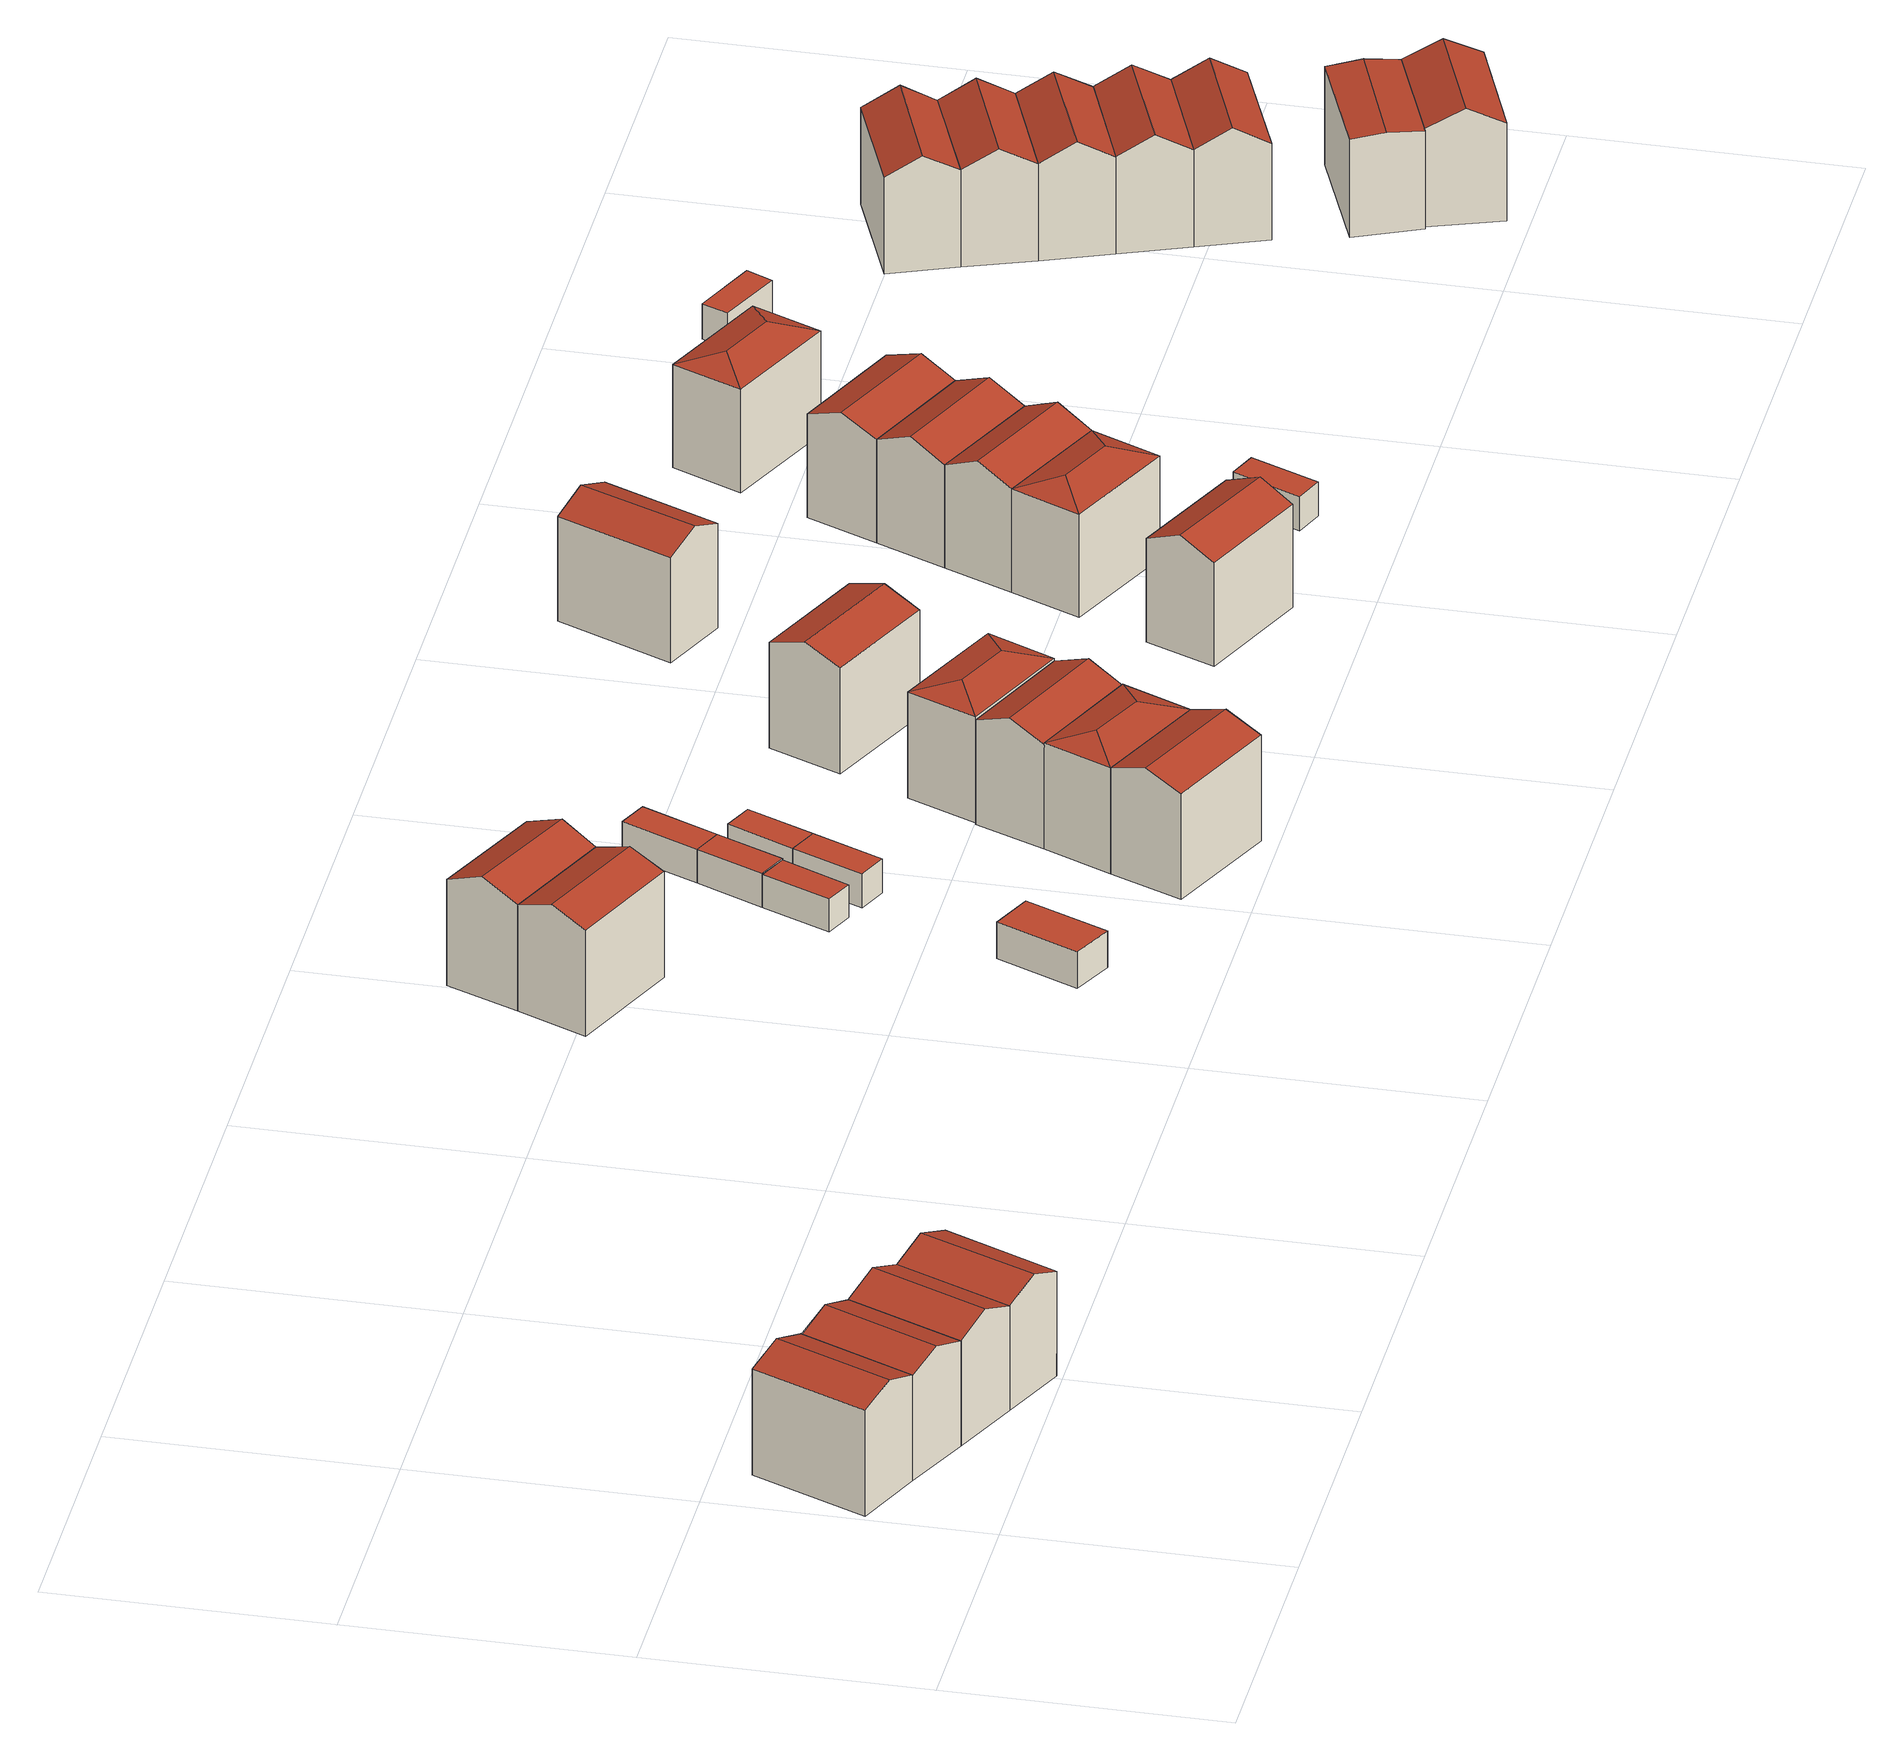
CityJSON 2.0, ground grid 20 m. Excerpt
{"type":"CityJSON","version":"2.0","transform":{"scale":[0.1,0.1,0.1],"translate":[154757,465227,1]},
"CityObjects":{
"building1":{"type":"Building","attributes":{"b3_bag_bag_overlap":0,"b3_bouwlagen":3,"b3_dak_type":"slanted","b3_extrusie":"standard","b3_h_dak_50p":9.63,"b3_h_dak_70p":9.81,"b3_h_dak_max":10.65,"b3_h_dak_min":7.41,"b3_h_maaiveld":1.75,"b3_h_nok":10.71,"b3_is_glas_dak":false,"b3_kas_warenhuis":false,"b3_kwaliteitsindicator":true,"b3_mutatie_ahn3_ahn4":false,"b3_mutatie_ahn4_ahn5":false,"b3_n_nok":3,"b3_n_vlakken":5,"b3_opp_buitenmuur":78.9,"b3_opp_dak_plat":14.73,"b3_opp_dak_schuin":60.17,"b3_opp_grond":48.89,"b3_opp_scheidingsmuur":131.55,"b3_rmse_lod12":1.08,"b3_rmse_lod13":1.08,"b3_rmse_lod22":0.0877,"b3_t_run":29,"b3_val3dity_lod12":"[]","b3_val3dity_lod13":"[]","b3_val3dity_lod22":"[]","b3_volume_lod12":392.21,"b3_volume_lod13":392.21,"b3_volume_lod22":368.41,"geconstateerd":false,"oorspronkelijkbouwjaar":1986,"status":"Pand in gebruik"},"children":["building1-1"]},
"building1-1":{"type":"BuildingPart","parents":["building1"],"geometry":[{"type":"Solid","lod":"2.2","boundaries":[[[[0,1,2,3]],[[4,5,6,1,0]],[[7,6,5,8]],[[6,7,2,1]],[[7,8,9,3,2]],[[4,9,8,5]],[[9,4,0,3]]]],"semantics":{"surfaces":[{"type":"GroundSurface"},{"type":"WallSurface"},{"type":"RoofSurface"}],"values":[[0,1,2,1,1,2,1]]}}]},
"building2":{"type":"Building","attributes":{"b3_bag_bag_overlap":0,"b3_bouwlagen":3,"b3_dak_type":"slanted","b3_extrusie":"standard","b3_h_dak_50p":8.98,"b3_h_dak_70p":9.74,"b3_h_dak_max":10.62,"b3_h_dak_min":7.41,"b3_h_maaiveld":1.74,"b3_h_nok":10.68,"b3_is_glas_dak":false,"b3_kas_warenhuis":false,"b3_kwaliteitsindicator":true,"b3_mutatie_ahn3_ahn4":false,"b3_mutatie_ahn4_ahn5":false,"b3_n_nok":1,"b3_n_vlakken":2,"b3_opp_buitenmuur":61.7,"b3_opp_dak_plat":0,"b3_opp_dak_schuin":60.48,"b3_opp_grond":48.89,"b3_opp_scheidingsmuur":131.41,"b3_rmse_lod12":1.2,"b3_rmse_lod13":1.2,"b3_rmse_lod22":0.0438,"b3_t_run":21,"b3_val3dity_lod12":"[]","b3_val3dity_lod13":"[]","b3_val3dity_lod22":"[]","b3_volume_lod12":389.67,"b3_volume_lod13":389.67,"b3_volume_lod22":357.05,"geconstateerd":false,"oorspronkelijkbouwjaar":1986,"status":"Pand in gebruik"},"children":["building2-1"]},
"building2-1":{"type":"BuildingPart","parents":["building2"],"geometry":[{"type":"Solid","lod":"2.2","boundaries":[[[[3,10,11,0]],[[12,13,14,10,3]],[[15,14,13,16]],[[14,15,11,10]],[[15,16,17,0,11]],[[12,17,16,13]],[[17,12,3,0]]]],"semantics":{"surfaces":[{"type":"GroundSurface"},{"type":"WallSurface"},{"type":"RoofSurface"}],"values":[[0,1,2,1,1,2,1]]}}]},
"building3":{"type":"Building","attributes":{"b3_bag_bag_overlap":0,"b3_bouwlagen":3,"b3_dak_type":"slanted","b3_extrusie":"standard","b3_h_dak_50p":9.52,"b3_h_dak_70p":9.73,"b3_h_dak_max":10.65,"b3_h_dak_min":7.39,"b3_h_maaiveld":1.72,"b3_h_nok":10.67,"b3_is_glas_dak":false,"b3_kas_warenhuis":false,"b3_kwaliteitsindicator":true,"b3_mutatie_ahn3_ahn4":false,"b3_mutatie_ahn4_ahn5":false,"b3_n_nok":4,"b3_n_vlakken":6,"b3_opp_buitenmuur":74.19,"b3_opp_dak_plat":0,"b3_opp_dak_schuin":63.04,"b3_opp_grond":48.9,"b3_opp_scheidingsmuur":131.63,"b3_rmse_lod12":1.06,"b3_rmse_lod13":1.06,"b3_rmse_lod22":0.247,"b3_t_run":37,"b3_val3dity_lod12":"[]","b3_val3dity_lod13":"[]","b3_val3dity_lod22":"[]","b3_volume_lod12":391.6,"b3_volume_lod13":391.6,"b3_volume_lod22":365.69,"geconstateerd":false,"oorspronkelijkbouwjaar":1986,"status":"Pand in gebruik"},"children":["building3-1"]},
"building3-1":{"type":"BuildingPart","parents":["building3"],"geometry":[{"type":"Solid","lod":"2.2","boundaries":[[[[18,19,11,10]],[[20,21,22,23]],[[21,20,19,18]],[[20,23,15,11,19]],[[14,15,23,22]],[[15,14,10,11]],[[14,22,21,18,10]]]],"semantics":{"surfaces":[{"type":"GroundSurface"},{"type":"RoofSurface"},{"type":"WallSurface"}],"values":[[0,1,2,2,1,2,2]]}}]},
"building4":{"type":"Building","attributes":{"b3_bag_bag_overlap":0,"b3_bouwlagen":3,"b3_dak_type":"slanted","b3_extrusie":"standard","b3_h_dak_50p":9.56,"b3_h_dak_70p":9.77,"b3_h_dak_max":10.64,"b3_h_dak_min":7.4,"b3_h_maaiveld":1.74,"b3_h_nok":10.68,"b3_is_glas_dak":false,"b3_kas_warenhuis":false,"b3_kwaliteitsindicator":true,"b3_mutatie_ahn3_ahn4":false,"b3_mutatie_ahn4_ahn5":false,"b3_n_nok":5,"b3_n_vlakken":6,"b3_opp_buitenmuur":69.45,"b3_opp_dak_plat":0,"b3_opp_dak_schuin":66.97,"b3_opp_grond":48.9,"b3_opp_scheidingsmuur":132.93,"b3_rmse_lod12":1.03,"b3_rmse_lod13":1.03,"b3_rmse_lod22":0.253,"b3_t_run":26,"b3_val3dity_lod12":"[]","b3_val3dity_lod13":"[]","b3_val3dity_lod22":"[]","b3_volume_lod12":391.27,"b3_volume_lod13":391.27,"b3_volume_lod22":363.14,"geconstateerd":false,"oorspronkelijkbouwjaar":1986,"status":"Pand in gebruik"},"children":["building4-1"]},
"building4-1":{"type":"BuildingPart","parents":["building4"],"geometry":[{"type":"Solid","lod":"2.2","boundaries":[[[[19,18,24,25]],[[21,20,26,27]],[[20,21,18,19]],[[21,27,28,24,18]],[[29,28,27,26]],[[28,29,25,24]],[[29,26,20,19,25]]]],"semantics":{"surfaces":[{"type":"GroundSurface"},{"type":"RoofSurface"},{"type":"WallSurface"}],"values":[[0,1,2,2,1,2,2]]}}]},
"building5":{"type":"Building","attributes":{"b3_bag_bag_overlap":0,"b3_bouwlagen":3,"b3_dak_type":"slanted","b3_extrusie":"standard","b3_h_dak_50p":8.97,"b3_h_dak_70p":9.65,"b3_h_dak_max":10.59,"b3_h_dak_min":7.41,"b3_h_maaiveld":1.5,"b3_h_nok":10.63,"b3_is_glas_dak":false,"b3_kas_warenhuis":false,"b3_kwaliteitsindicator":true,"b3_mutatie_ahn3_ahn4":false,"b3_mutatie_ahn4_ahn5":false,"b3_n_nok":1,"b3_n_vlakken":2,"b3_opp_buitenmuur":65.16,"b3_opp_dak_plat":0,"b3_opp_dak_schuin":60.71,"b3_opp_grond":49.27,"b3_opp_scheidingsmuur":134.73,"b3_rmse_lod12":1.15,"b3_rmse_lod13":1.15,"b3_rmse_lod22":0.0998,"b3_t_run":36,"b3_val3dity_lod12":"[]","b3_val3dity_lod13":"[]","b3_val3dity_lod22":"[]","b3_volume_lod12":400.1,"b3_volume_lod13":400.1,"b3_volume_lod22":370.26,"geconstateerd":false,"oorspronkelijkbouwjaar":1986,"status":"Pand in gebruik"},"children":["building5-1"]},
"building5-1":{"type":"BuildingPart","parents":["building5"],"geometry":[{"type":"Solid","lod":"2.2","boundaries":[[[[30,31,32,33]],[[34,35,36,37]],[[35,34,31,30]],[[34,37,38,32,31]],[[39,38,37,36]],[[38,39,33,32]],[[39,36,35,30,33]]]],"semantics":{"surfaces":[{"type":"GroundSurface"},{"type":"RoofSurface"},{"type":"WallSurface"}],"values":[[0,1,2,2,1,2,2]]}}]},
"building6":{"type":"Building","attributes":{"b3_bag_bag_overlap":0,"b3_dak_type":"horizontal","b3_extrusie":"standard","b3_h_dak_50p":4.19,"b3_h_dak_70p":4.28,"b3_h_dak_max":4.42,"b3_h_dak_min":4.12,"b3_h_maaiveld":1.53,"b3_is_glas_dak":false,"b3_kas_warenhuis":false,"b3_kwaliteitsindicator":true,"b3_mutatie_ahn3_ahn4":false,"b3_mutatie_ahn4_ahn5":false,"b3_n_nok":0,"b3_n_vlakken":1,"b3_opp_buitenmuur":46.85,"b3_opp_dak_plat":21.34,"b3_opp_dak_schuin":0,"b3_opp_grond":21.34,"b3_opp_scheidingsmuur":5.86,"b3_rmse_lod12":0.101,"b3_rmse_lod13":0.101,"b3_rmse_lod22":0.0857,"b3_t_run":16,"b3_val3dity_lod12":"[]","b3_val3dity_lod13":"[]","b3_val3dity_lod22":"[]","b3_volume_lod12":58.63,"b3_volume_lod13":58.63,"b3_volume_lod22":57.54,"geconstateerd":false,"oorspronkelijkbouwjaar":1987,"status":"Pand in gebruik"},"children":["building6-1"]},
"building6-1":{"type":"BuildingPart","parents":["building6"],"geometry":[{"type":"Solid","lod":"2.2","boundaries":[[[[40,41,42,43]],[[44,45,46,47]],[[47,46,41,40]],[[46,45,42,41]],[[45,44,43,42]],[[44,47,40,43]]]],"semantics":{"surfaces":[{"type":"GroundSurface"},{"type":"RoofSurface"},{"type":"WallSurface"}],"values":[[0,1,2,2,2,2]]}}]},
"building7":{"type":"Building","attributes":{"b3_bag_bag_overlap":0,"b3_bouwlagen":3,"b3_dak_type":"slanted","b3_extrusie":"standard","b3_h_dak_50p":8.97,"b3_h_dak_70p":9.64,"b3_h_dak_max":10.57,"b3_h_dak_min":7.39,"b3_h_maaiveld":1.51,"b3_h_nok":10.61,"b3_is_glas_dak":false,"b3_kas_warenhuis":false,"b3_kwaliteitsindicator":true,"b3_mutatie_ahn3_ahn4":false,"b3_mutatie_ahn4_ahn5":false,"b3_n_nok":1,"b3_n_vlakken":2,"b3_opp_buitenmuur":132.29,"b3_opp_dak_plat":0,"b3_opp_dak_schuin":62.34,"b3_opp_grond":50.4,"b3_opp_scheidingsmuur":67.22,"b3_rmse_lod12":1.16,"b3_rmse_lod13":1.16,"b3_rmse_lod22":0.0326,"b3_t_run":36,"b3_val3dity_lod12":"[]","b3_val3dity_lod13":"[]","b3_val3dity_lod22":"[]","b3_volume_lod12":408.98,"b3_volume_lod13":408.98,"b3_volume_lod22":375.98,"geconstateerd":false,"oorspronkelijkbouwjaar":1986,"status":"Pand in gebruik"},"children":["building7-1"]},
"building7-1":{"type":"BuildingPart","parents":["building7"],"geometry":[{"type":"Solid","lod":"2.2","boundaries":[[[[33,32,48,49]],[[38,39,50,51]],[[39,38,32,33]],[[38,51,52,48,32]],[[53,52,51,50]],[[52,53,49,48]],[[53,50,39,33,49]]]],"semantics":{"surfaces":[{"type":"GroundSurface"},{"type":"RoofSurface"},{"type":"WallSurface"}],"values":[[0,1,2,2,1,2,2]]}}]},
"building8":{"type":"Building","attributes":{"b3_bag_bag_overlap":0,"b3_dak_type":"horizontal","b3_extrusie":"standard","b3_h_dak_50p":4.14,"b3_h_dak_70p":4.15,"b3_h_dak_max":4.2,"b3_h_dak_min":4.08,"b3_h_maaiveld":1.56,"b3_is_glas_dak":false,"b3_kas_warenhuis":false,"b3_kwaliteitsindicator":true,"b3_mutatie_ahn3_ahn4":false,"b3_mutatie_ahn4_ahn5":false,"b3_n_nok":0,"b3_n_vlakken":1,"b3_opp_buitenmuur":33.74,"b3_opp_dak_plat":12.29,"b3_opp_dak_schuin":0,"b3_opp_grond":12.29,"b3_opp_scheidingsmuur":5.91,"b3_rmse_lod12":0.0272,"b3_rmse_lod13":0.0272,"b3_rmse_lod22":0.0265,"b3_t_run":8,"b3_val3dity_lod12":"[]","b3_val3dity_lod13":"[]","b3_val3dity_lod22":"[]","b3_volume_lod12":31.79,"b3_volume_lod13":31.79,"b3_volume_lod22":31.73,"geconstateerd":false,"oorspronkelijkbouwjaar":1986,"status":"Pand in gebruik"},"children":["building8-1"]},
"building8-1":{"type":"BuildingPart","parents":["building8"],"geometry":[{"type":"Solid","lod":"2.2","boundaries":[[[[54,55,56,57]],[[58,59,60,61]],[[61,60,55,54]],[[60,59,56,55]],[[59,58,57,56]],[[58,61,54,57]]]],"semantics":{"surfaces":[{"type":"GroundSurface"},{"type":"RoofSurface"},{"type":"WallSurface"}],"values":[[0,1,2,2,2,2]]}}]},
"building9":{"type":"Building","attributes":{"b3_bag_bag_overlap":0,"b3_dak_type":"horizontal","b3_extrusie":"standard","b3_h_dak_50p":4.14,"b3_h_dak_70p":4.15,"b3_h_dak_max":4.17,"b3_h_dak_min":4.1,"b3_h_maaiveld":1.56,"b3_is_glas_dak":false,"b3_kas_warenhuis":false,"b3_kwaliteitsindicator":true,"b3_mutatie_ahn3_ahn4":false,"b3_mutatie_ahn4_ahn5":false,"b3_n_nok":0,"b3_n_vlakken":1,"b3_opp_buitenmuur":28.81,"b3_opp_dak_plat":12.86,"b3_opp_dak_schuin":0,"b3_opp_grond":12.86,"b3_opp_scheidingsmuur":11.83,"b3_rmse_lod12":0.0182,"b3_rmse_lod13":0.0182,"b3_rmse_lod22":0.017,"b3_t_run":15,"b3_val3dity_lod12":"[]","b3_val3dity_lod13":"[]","b3_val3dity_lod22":"[]","b3_volume_lod12":33.33,"b3_volume_lod13":33.33,"b3_volume_lod22":33.25,"geconstateerd":false,"oorspronkelijkbouwjaar":1987,"status":"Pand in gebruik"},"children":["building9-1"]},
"building9-1":{"type":"BuildingPart","parents":["building9"],"geometry":[{"type":"Solid","lod":"2.2","boundaries":[[[[62,63,64,65]],[[66,67,68,69]],[[69,68,63,62]],[[68,67,64,63]],[[67,66,65,64]],[[66,69,62,65]]]],"semantics":{"surfaces":[{"type":"GroundSurface"},{"type":"RoofSurface"},{"type":"WallSurface"}],"values":[[0,1,2,2,2,2]]}}]},
"building10":{"type":"Building","attributes":{"b3_bag_bag_overlap":0,"b3_dak_type":"horizontal","b3_extrusie":"standard","b3_h_dak_50p":4.16,"b3_h_dak_70p":4.17,"b3_h_dak_max":4.19,"b3_h_dak_min":4.09,"b3_h_maaiveld":1.56,"b3_is_glas_dak":false,"b3_kas_warenhuis":false,"b3_kwaliteitsindicator":true,"b3_mutatie_ahn3_ahn4":false,"b3_mutatie_ahn4_ahn5":false,"b3_n_nok":0,"b3_n_vlakken":1,"b3_opp_buitenmuur":27.23,"b3_opp_dak_plat":12.07,"b3_opp_dak_schuin":0,"b3_opp_grond":12.07,"b3_opp_scheidingsmuur":11.87,"b3_rmse_lod12":0.0247,"b3_rmse_lod13":0.0247,"b3_rmse_lod22":0.0222,"b3_t_run":9,"b3_val3dity_lod12":"[]","b3_val3dity_lod13":"[]","b3_val3dity_lod22":"[]","b3_volume_lod12":31.39,"b3_volume_lod13":31.39,"b3_volume_lod22":31.28,"geconstateerd":false,"oorspronkelijkbouwjaar":1986,"status":"Pand in gebruik"},"children":["building10-1"]},
"building10-1":{"type":"BuildingPart","parents":["building10"],"geometry":[{"type":"Solid","lod":"2.2","boundaries":[[[[70,71,54,57]],[[72,73,74,75]],[[75,74,71,70]],[[74,73,54,71]],[[73,72,57,54]],[[72,75,70,57]]]],"semantics":{"surfaces":[{"type":"GroundSurface"},{"type":"RoofSurface"},{"type":"WallSurface"}],"values":[[0,1,2,2,2,2]]}}]},
"building11":{"type":"Building","attributes":{"b3_bag_bag_overlap":0,"b3_bouwlagen":3,"b3_dak_type":"slanted","b3_extrusie":"standard","b3_h_dak_50p":9.36,"b3_h_dak_70p":9.69,"b3_h_dak_max":10.53,"b3_h_dak_min":7.36,"b3_h_maaiveld":1.57,"b3_h_nok":10.34,"b3_is_glas_dak":false,"b3_kas_warenhuis":false,"b3_kwaliteitsindicator":true,"b3_mutatie_ahn3_ahn4":false,"b3_mutatie_ahn4_ahn5":false,"b3_n_nok":2,"b3_n_vlakken":3,"b3_opp_buitenmuur":140.02,"b3_opp_dak_plat":0,"b3_opp_dak_schuin":60.21,"b3_opp_grond":50.94,"b3_opp_scheidingsmuur":66.09,"b3_rmse_lod12":1.11,"b3_rmse_lod13":1.11,"b3_rmse_lod22":0.131,"b3_t_run":37,"b3_val3dity_lod12":"[]","b3_val3dity_lod13":"[]","b3_val3dity_lod22":"[]","b3_volume_lod12":412.94,"b3_volume_lod13":412.94,"b3_volume_lod22":382.94,"geconstateerd":false,"oorspronkelijkbouwjaar":1987,"status":"Pand in gebruik"},"children":["building11-1"]},
"building11-1":{"type":"BuildingPart","parents":["building11"],"geometry":[{"type":"Solid","lod":"2.2","boundaries":[[[[76,77,78,79]],[[80,81,82,83]],[[81,80,77,76]],[[80,83,84,78,77]],[[85,84,83,82]],[[84,85,79,78]],[[85,82,81,76,79]]]],"semantics":{"surfaces":[{"type":"GroundSurface"},{"type":"RoofSurface"},{"type":"WallSurface"}],"values":[[0,1,2,2,1,2,2]]}}]},
"building12":{"type":"Building","attributes":{"b3_bag_bag_overlap":0,"b3_dak_type":"horizontal","b3_extrusie":"standard","b3_h_dak_50p":4.15,"b3_h_dak_70p":4.16,"b3_h_dak_max":4.19,"b3_h_dak_min":4.09,"b3_h_maaiveld":1.57,"b3_is_glas_dak":false,"b3_kas_warenhuis":false,"b3_kwaliteitsindicator":true,"b3_mutatie_ahn3_ahn4":false,"b3_mutatie_ahn4_ahn5":false,"b3_n_nok":0,"b3_n_vlakken":1,"b3_opp_buitenmuur":27.35,"b3_opp_dak_plat":12.08,"b3_opp_dak_schuin":0,"b3_opp_grond":12.08,"b3_opp_scheidingsmuur":11.75,"b3_rmse_lod12":0.025,"b3_rmse_lod13":0.025,"b3_rmse_lod22":0.0237,"b3_t_run":9,"b3_val3dity_lod12":"[]","b3_val3dity_lod13":"[]","b3_val3dity_lod22":"[]","b3_volume_lod12":31.27,"b3_volume_lod13":31.27,"b3_volume_lod22":31.21,"geconstateerd":false,"oorspronkelijkbouwjaar":1987,"status":"Pand in gebruik"},"children":["building12-1"]},
"building12-1":{"type":"BuildingPart","parents":["building12"],"geometry":[{"type":"Solid","lod":"2.2","boundaries":[[[[86,87,65,64]],[[67,66,88,89]],[[89,88,87,86]],[[88,66,65,87]],[[66,67,64,65]],[[67,89,86,64]]]],"semantics":{"surfaces":[{"type":"GroundSurface"},{"type":"RoofSurface"},{"type":"WallSurface"}],"values":[[0,1,2,2,2,2]]}}]},
"building13":{"type":"Building","attributes":{"b3_bag_bag_overlap":0,"b3_dak_type":"horizontal","b3_extrusie":"standard","b3_h_dak_50p":4.16,"b3_h_dak_70p":4.17,"b3_h_dak_max":4.19,"b3_h_dak_min":4.09,"b3_h_maaiveld":1.57,"b3_is_glas_dak":false,"b3_kas_warenhuis":false,"b3_kwaliteitsindicator":true,"b3_mutatie_ahn3_ahn4":false,"b3_mutatie_ahn4_ahn5":false,"b3_n_nok":0,"b3_n_vlakken":1,"b3_opp_buitenmuur":36.71,"b3_opp_dak_plat":13.73,"b3_opp_dak_schuin":0,"b3_opp_grond":13.73,"b3_opp_scheidingsmuur":5.96,"b3_rmse_lod12":0.0299,"b3_rmse_lod13":0.0299,"b3_rmse_lod22":0.0255,"b3_t_run":11,"b3_val3dity_lod12":"[]","b3_val3dity_lod13":"[]","b3_val3dity_lod22":"[]","b3_volume_lod12":35.67,"b3_volume_lod13":35.67,"b3_volume_lod22":35.49,"geconstateerd":false,"oorspronkelijkbouwjaar":1986,"status":"Pand in gebruik"},"children":["building13-1"]},
"building13-1":{"type":"BuildingPart","parents":["building13"],"geometry":[{"type":"Solid","lod":"2.2","boundaries":[[[[71,70,90,91]],[[92,93,75,74]],[[74,75,70,71]],[[75,93,90,70]],[[93,92,91,90]],[[92,74,71,91]]]],"semantics":{"surfaces":[{"type":"GroundSurface"},{"type":"RoofSurface"},{"type":"WallSurface"}],"values":[[0,1,2,2,2,2]]}}]},
"building14":{"type":"Building","attributes":{"b3_bag_bag_overlap":0,"b3_bouwlagen":3,"b3_dak_type":"slanted","b3_extrusie":"standard","b3_h_dak_50p":9.57,"b3_h_dak_70p":9.69,"b3_h_dak_max":10.56,"b3_h_dak_min":7.36,"b3_h_maaiveld":1.62,"b3_h_nok":10.61,"b3_is_glas_dak":false,"b3_kas_warenhuis":false,"b3_kwaliteitsindicator":true,"b3_mutatie_ahn3_ahn4":false,"b3_mutatie_ahn4_ahn5":false,"b3_n_nok":3,"b3_n_vlakken":4,"b3_opp_buitenmuur":71.32,"b3_opp_dak_plat":0,"b3_opp_dak_schuin":59.47,"b3_opp_grond":48.89,"b3_opp_scheidingsmuur":132.43,"b3_rmse_lod12":1.13,"b3_rmse_lod13":1.13,"b3_rmse_lod22":0.0785,"b3_t_run":33,"b3_val3dity_lod12":"[]","b3_val3dity_lod13":"[]","b3_val3dity_lod22":"[]","b3_volume_lod12":393.8,"b3_volume_lod13":393.8,"b3_volume_lod22":366.84,"geconstateerd":false,"oorspronkelijkbouwjaar":1987,"status":"Pand in gebruik"},"children":["building14-1"]},
"building14-1":{"type":"BuildingPart","parents":["building14"],"geometry":[{"type":"Solid","lod":"2.2","boundaries":[[[[77,76,94,95]],[[81,80,96,97]],[[80,81,76,77]],[[98,81,97]],[[81,98,94,76]],[[99,98,97,96]],[[98,99,95,94]],[[80,99,96]],[[99,80,77,95]]]],"semantics":{"surfaces":[{"type":"GroundSurface"},{"type":"RoofSurface"},{"type":"WallSurface"}],"values":[[0,1,2,1,2,1,2,1,2]]}}]},
"building15":{"type":"Building","attributes":{"b3_bag_bag_overlap":0,"b3_bouwlagen":3,"b3_dak_type":"slanted","b3_extrusie":"standard","b3_h_dak_50p":9.03,"b3_h_dak_70p":9.66,"b3_h_dak_max":10.56,"b3_h_dak_min":7.41,"b3_h_maaiveld":1.64,"b3_h_nok":10.65,"b3_is_glas_dak":false,"b3_kas_warenhuis":false,"b3_kwaliteitsindicator":true,"b3_mutatie_ahn3_ahn4":false,"b3_mutatie_ahn4_ahn5":false,"b3_n_nok":1,"b3_n_vlakken":3,"b3_opp_buitenmuur":62.45,"b3_opp_dak_plat":0,"b3_opp_dak_schuin":60.47,"b3_opp_grond":48.96,"b3_opp_scheidingsmuur":132.32,"b3_rmse_lod12":1.14,"b3_rmse_lod13":1.14,"b3_rmse_lod22":0.074,"b3_t_run":31,"b3_val3dity_lod12":"[]","b3_val3dity_lod13":"[]","b3_val3dity_lod22":"[]","b3_volume_lod12":391.86,"b3_volume_lod13":391.86,"b3_volume_lod22":360.03,"geconstateerd":false,"oorspronkelijkbouwjaar":1987,"status":"Pand in gebruik"},"children":["building15-1"]},
"building15-1":{"type":"BuildingPart","parents":["building15"],"geometry":[{"type":"Solid","lod":"2.2","boundaries":[[[[95,94,100,101]],[[102,103,104,105]],[[103,102,94,95]],[[102,105,106,100,94]],[[107,106,105,104]],[[106,107,101,100]],[[107,104,103,95,101]]]],"semantics":{"surfaces":[{"type":"GroundSurface"},{"type":"RoofSurface"},{"type":"WallSurface"}],"values":[[0,1,2,2,1,2,2]]}}]},
"building16":{"type":"Building","attributes":{"b3_bag_bag_overlap":0,"b3_bouwlagen":3,"b3_dak_type":"slanted","b3_extrusie":"standard","b3_h_dak_50p":9.61,"b3_h_dak_70p":9.78,"b3_h_dak_max":10.58,"b3_h_dak_min":7.36,"b3_h_maaiveld":1.65,"b3_h_nok":10.59,"b3_is_glas_dak":false,"b3_kas_warenhuis":false,"b3_kwaliteitsindicator":true,"b3_mutatie_ahn3_ahn4":false,"b3_mutatie_ahn4_ahn5":false,"b3_n_nok":1,"b3_n_vlakken":4,"b3_opp_buitenmuur":74.19,"b3_opp_dak_plat":0,"b3_opp_dak_schuin":64.05,"b3_opp_grond":48.71,"b3_opp_scheidingsmuur":131.78,"b3_rmse_lod12":1.16,"b3_rmse_lod13":1.16,"b3_rmse_lod22":0.102,"b3_t_run":43,"b3_val3dity_lod12":"[]","b3_val3dity_lod13":"[]","b3_val3dity_lod22":"[]","b3_volume_lod12":395.67,"b3_volume_lod13":395.67,"b3_volume_lod22":367.22,"geconstateerd":false,"oorspronkelijkbouwjaar":1987,"status":"Pand in gebruik"},"children":["building16-1"]},
"building16-1":{"type":"BuildingPart","parents":["building16"],"geometry":[{"type":"Solid","lod":"2.2","boundaries":[[[[108,109,110,111]],[[112,113,114]],[[113,112,109,108]],[[115,112,114,116]],[[112,115,110,109]],[[117,115,116]],[[115,117,111,110]],[[113,117,116,114]],[[117,113,108,111]]]],"semantics":{"surfaces":[{"type":"GroundSurface"},{"type":"RoofSurface"},{"type":"WallSurface"}],"values":[[0,1,2,1,2,1,2,1,2]]}}]},
"building17":{"type":"Building","attributes":{"b3_bag_bag_overlap":0,"b3_bouwlagen":3,"b3_dak_type":"slanted","b3_extrusie":"standard","b3_h_dak_50p":9.55,"b3_h_dak_70p":9.72,"b3_h_dak_max":10.56,"b3_h_dak_min":7.34,"b3_h_maaiveld":1.6,"b3_h_nok":10.58,"b3_is_glas_dak":false,"b3_kas_warenhuis":false,"b3_kwaliteitsindicator":true,"b3_mutatie_ahn3_ahn4":false,"b3_mutatie_ahn4_ahn5":false,"b3_n_nok":2,"b3_n_vlakken":3,"b3_opp_buitenmuur":144.33,"b3_opp_dak_plat":0,"b3_opp_dak_schuin":58.95,"b3_opp_grond":51.06,"b3_opp_scheidingsmuur":65.65,"b3_rmse_lod12":1.18,"b3_rmse_lod13":1.18,"b3_rmse_lod22":0.176,"b3_t_run":44,"b3_val3dity_lod12":"[]","b3_val3dity_lod13":"[]","b3_val3dity_lod22":"[]","b3_volume_lod12":413.81,"b3_volume_lod13":413.81,"b3_volume_lod22":381.83,"geconstateerd":false,"oorspronkelijkbouwjaar":1987,"status":"Pand in gebruik"},"children":["building17-1"]},
"building17-1":{"type":"BuildingPart","parents":["building17"],"geometry":[{"type":"Solid","lod":"2.2","boundaries":[[[[118,119,120,121]],[[122,123,124,125]],[[123,122,119,118]],[[122,125,126,120,119]],[[127,126,125,124]],[[126,127,121,120]],[[127,124,123,118,121]]]],"semantics":{"surfaces":[{"type":"GroundSurface"},{"type":"RoofSurface"},{"type":"WallSurface"}],"values":[[0,1,2,2,1,2,2]]}}]},
"building18":{"type":"Building","attributes":{"b3_bag_bag_overlap":0,"b3_bouwlagen":3,"b3_dak_type":"slanted","b3_extrusie":"standard","b3_h_dak_50p":9.06,"b3_h_dak_70p":9.72,"b3_h_dak_max":10.59,"b3_h_dak_min":7.45,"b3_h_maaiveld":1.7,"b3_h_nok":10.63,"b3_is_glas_dak":false,"b3_kas_warenhuis":false,"b3_kwaliteitsindicator":true,"b3_mutatie_ahn3_ahn4":false,"b3_mutatie_ahn4_ahn5":false,"b3_n_nok":1,"b3_n_vlakken":2,"b3_opp_buitenmuur":61.79,"b3_opp_dak_plat":0,"b3_opp_dak_schuin":60.04,"b3_opp_grond":48.72,"b3_opp_scheidingsmuur":131.8,"b3_rmse_lod12":1.13,"b3_rmse_lod13":1.13,"b3_rmse_lod22":0.0275,"b3_t_run":29,"b3_val3dity_lod12":"[]","b3_val3dity_lod13":"[]","b3_val3dity_lod22":"[]","b3_volume_lod12":387.05,"b3_volume_lod13":387.05,"b3_volume_lod22":356.73,"geconstateerd":false,"oorspronkelijkbouwjaar":1987,"status":"Pand in gebruik"},"children":["building18-1"]},
"building18-1":{"type":"BuildingPart","parents":["building18"],"geometry":[{"type":"Solid","lod":"2.2","boundaries":[[[[128,129,130,131]],[[132,133,134,135]],[[133,132,129,128]],[[132,135,136,130,129]],[[137,136,135,134]],[[136,137,131,130]],[[137,134,133,128,131]]]],"semantics":{"surfaces":[{"type":"GroundSurface"},{"type":"RoofSurface"},{"type":"WallSurface"}],"values":[[0,1,2,2,1,2,2]]}}]},
"building19":{"type":"Building","attributes":{"b3_bag_bag_overlap":0,"b3_bouwlagen":3,"b3_dak_type":"slanted","b3_extrusie":"standard","b3_h_dak_50p":8.93,"b3_h_dak_70p":9.63,"b3_h_dak_max":10.56,"b3_h_dak_min":7.33,"b3_h_maaiveld":1.62,"b3_h_nok":10.61,"b3_is_glas_dak":false,"b3_kas_warenhuis":false,"b3_kwaliteitsindicator":true,"b3_mutatie_ahn3_ahn4":false,"b3_mutatie_ahn4_ahn5":false,"b3_n_nok":1,"b3_n_vlakken":2,"b3_opp_buitenmuur":128.73,"b3_opp_dak_plat":0,"b3_opp_dak_schuin":59.6,"b3_opp_grond":48.37,"b3_opp_scheidingsmuur":65.78,"b3_rmse_lod12":1.16,"b3_rmse_lod13":1.16,"b3_rmse_lod22":0.0404,"b3_t_run":28,"b3_val3dity_lod12":"[]","b3_val3dity_lod13":"[]","b3_val3dity_lod22":"[]","b3_volume_lod12":387.61,"b3_volume_lod13":387.61,"b3_volume_lod22":356.46,"geconstateerd":false,"oorspronkelijkbouwjaar":1986,"status":"Pand in gebruik"},"children":["building19-1"]},
"building19-1":{"type":"BuildingPart","parents":["building19"],"geometry":[{"type":"Solid","lod":"2.2","boundaries":[[[[138,139,140,141]],[[142,143,144,145]],[[143,142,139,138]],[[142,145,146,140,139]],[[147,146,145,144]],[[146,147,141,140]],[[147,144,143,138,141]]]],"semantics":{"surfaces":[{"type":"GroundSurface"},{"type":"RoofSurface"},{"type":"WallSurface"}],"values":[[0,1,2,2,1,2,2]]}}]},
"building20":{"type":"Building","attributes":{"b3_bag_bag_overlap":0,"b3_bouwlagen":3,"b3_dak_type":"slanted","b3_extrusie":"standard","b3_h_dak_50p":9.53,"b3_h_dak_70p":9.66,"b3_h_dak_max":10.56,"b3_h_dak_min":7.47,"b3_h_maaiveld":1.7,"b3_h_nok":10.61,"b3_is_glas_dak":false,"b3_kas_warenhuis":false,"b3_kwaliteitsindicator":true,"b3_mutatie_ahn3_ahn4":false,"b3_mutatie_ahn4_ahn5":false,"b3_n_nok":1,"b3_n_vlakken":5,"b3_opp_buitenmuur":79.88,"b3_opp_dak_plat":5.21,"b3_opp_dak_schuin":67.88,"b3_opp_grond":49.44,"b3_opp_scheidingsmuur":131.42,"b3_rmse_lod12":1.01,"b3_rmse_lod13":1.01,"b3_rmse_lod22":0.098,"b3_t_run":55,"b3_val3dity_lod12":"[]","b3_val3dity_lod13":"[]","b3_val3dity_lod22":"[]","b3_volume_lod12":393.29,"b3_volume_lod13":393.29,"b3_volume_lod22":373.13,"geconstateerd":false,"oorspronkelijkbouwjaar":1987,"status":"Pand in gebruik"},"children":["building20-1"]},
"building20-1":{"type":"BuildingPart","parents":["building20"],"geometry":[{"type":"Solid","lod":"2.2","boundaries":[[[[148,149,150,151]],[[152,153,154,155]],[[153,152,149,148]],[[156,152,155]],[[152,156,150,149]],[[157,156,155,154]],[[156,157,151,150]],[[153,157,154]],[[157,153,148,151]]]],"semantics":{"surfaces":[{"type":"GroundSurface"},{"type":"RoofSurface"},{"type":"WallSurface"}],"values":[[0,1,2,1,2,1,2,1,2]]}}]},
"building21":{"type":"Building","attributes":{"b3_bag_bag_overlap":0,"b3_bouwlagen":3,"b3_dak_type":"slanted","b3_extrusie":"standard","b3_h_dak_50p":8.95,"b3_h_dak_70p":9.66,"b3_h_dak_max":10.58,"b3_h_dak_min":7.41,"b3_h_maaiveld":1.69,"b3_h_nok":10.62,"b3_is_glas_dak":false,"b3_kas_warenhuis":false,"b3_kwaliteitsindicator":true,"b3_mutatie_ahn3_ahn4":false,"b3_mutatie_ahn4_ahn5":false,"b3_n_nok":1,"b3_n_vlakken":2,"b3_opp_buitenmuur":60.6,"b3_opp_dak_plat":0,"b3_opp_dak_schuin":59.46,"b3_opp_grond":48.12,"b3_opp_scheidingsmuur":131.37,"b3_rmse_lod12":1.17,"b3_rmse_lod13":1.17,"b3_rmse_lod22":0.0639,"b3_t_run":43,"b3_val3dity_lod12":"[]","b3_val3dity_lod13":"[]","b3_val3dity_lod22":"[]","b3_volume_lod12":382.33,"b3_volume_lod13":382.33,"b3_volume_lod22":351.1,"geconstateerd":false,"oorspronkelijkbouwjaar":1987,"status":"Pand in gebruik"},"children":["building21-1"]},
"building21-1":{"type":"BuildingPart","parents":["building21"],"geometry":[{"type":"Solid","lod":"2.2","boundaries":[[[[151,150,158,159]],[[156,157,160,161]],[[157,156,150,151]],[[156,161,162,158,150]],[[163,162,161,160]],[[162,163,159,158]],[[163,160,157,151,159]]]],"semantics":{"surfaces":[{"type":"GroundSurface"},{"type":"RoofSurface"},{"type":"WallSurface"}],"values":[[0,1,2,2,1,2,2]]}}]},
"building22":{"type":"Building","attributes":{"b3_bag_bag_overlap":0,"b3_bouwlagen":3,"b3_dak_type":"slanted","b3_extrusie":"standard","b3_h_dak_50p":8.99,"b3_h_dak_70p":9.64,"b3_h_dak_max":10.58,"b3_h_dak_min":7.4,"b3_h_maaiveld":1.7,"b3_h_nok":10.66,"b3_is_glas_dak":false,"b3_kas_warenhuis":false,"b3_kwaliteitsindicator":true,"b3_mutatie_ahn3_ahn4":false,"b3_mutatie_ahn4_ahn5":false,"b3_n_nok":1,"b3_n_vlakken":2,"b3_opp_buitenmuur":63.25,"b3_opp_dak_plat":0,"b3_opp_dak_schuin":61.34,"b3_opp_grond":49.61,"b3_opp_scheidingsmuur":131.28,"b3_rmse_lod12":1.15,"b3_rmse_lod13":1.15,"b3_rmse_lod22":0.0314,"b3_t_run":42,"b3_val3dity_lod12":"[]","b3_val3dity_lod13":"[]","b3_val3dity_lod22":"[]","b3_volume_lod12":394.17,"b3_volume_lod13":394.17,"b3_volume_lod22":363.24,"geconstateerd":false,"oorspronkelijkbouwjaar":1987,"status":"Pand in gebruik"},"children":["building22-1"]},
"building22-1":{"type":"BuildingPart","parents":["building22"],"geometry":[{"type":"Solid","lod":"2.2","boundaries":[[[[159,158,164,165]],[[162,163,166,167]],[[163,162,158,159]],[[162,167,168,164,158]],[[169,168,167,166]],[[168,169,165,164]],[[169,166,163,159,165]]]],"semantics":{"surfaces":[{"type":"GroundSurface"},{"type":"RoofSurface"},{"type":"WallSurface"}],"values":[[0,1,2,2,1,2,2]]}}]},
"building23":{"type":"Building","attributes":{"b3_bag_bag_overlap":0,"b3_dak_type":"horizontal","b3_extrusie":"standard","b3_h_dak_50p":4.21,"b3_h_dak_70p":4.22,"b3_h_dak_max":4.26,"b3_h_dak_min":4.1,"b3_h_maaiveld":1.61,"b3_is_glas_dak":false,"b3_kas_warenhuis":false,"b3_kwaliteitsindicator":true,"b3_mutatie_ahn3_ahn4":false,"b3_mutatie_ahn4_ahn5":false,"b3_n_nok":0,"b3_n_vlakken":1,"b3_opp_buitenmuur":33.45,"b3_opp_dak_plat":11.74,"b3_opp_dak_schuin":0,"b3_opp_grond":11.74,"b3_opp_scheidingsmuur":5.68,"b3_rmse_lod12":0.0408,"b3_rmse_lod13":0.0408,"b3_rmse_lod22":0.0372,"b3_t_run":14,"b3_val3dity_lod12":"[]","b3_val3dity_lod13":"[]","b3_val3dity_lod22":"[]","b3_volume_lod12":30.62,"b3_volume_lod13":30.62,"b3_volume_lod22":30.44,"geconstateerd":false,"oorspronkelijkbouwjaar":1987,"status":"Pand in gebruik"},"children":["building23-1"]},
"building23-1":{"type":"BuildingPart","parents":["building23"],"geometry":[{"type":"Solid","lod":"2.2","boundaries":[[[[170,171,172,173]],[[174,175,176,177]],[[177,176,171,170]],[[176,175,172,171]],[[175,174,173,172]],[[174,177,170,173]]]],"semantics":{"surfaces":[{"type":"GroundSurface"},{"type":"RoofSurface"},{"type":"WallSurface"}],"values":[[0,1,2,2,2,2]]}}]},
"building24":{"type":"Building","attributes":{"b3_bag_bag_overlap":0,"b3_bouwlagen":3,"b3_dak_type":"slanted","b3_extrusie":"standard","b3_h_dak_50p":8.96,"b3_h_dak_70p":9.66,"b3_h_dak_max":10.58,"b3_h_dak_min":7.4,"b3_h_maaiveld":1.7,"b3_h_nok":10.62,"b3_is_glas_dak":false,"b3_kas_warenhuis":false,"b3_kwaliteitsindicator":true,"b3_mutatie_ahn3_ahn4":false,"b3_mutatie_ahn4_ahn5":false,"b3_n_nok":1,"b3_n_vlakken":2,"b3_opp_buitenmuur":61.83,"b3_opp_dak_plat":0,"b3_opp_dak_schuin":61.88,"b3_opp_grond":50.1,"b3_opp_scheidingsmuur":132.28,"b3_rmse_lod12":1.16,"b3_rmse_lod13":1.16,"b3_rmse_lod22":0.0278,"b3_t_run":30,"b3_val3dity_lod12":"[]","b3_val3dity_lod13":"[]","b3_val3dity_lod22":"[]","b3_volume_lod12":396.85,"b3_volume_lod13":396.85,"b3_volume_lod22":364.93,"geconstateerd":false,"oorspronkelijkbouwjaar":1987,"status":"Pand in gebruik"},"children":["building24-1"]},
"building24-1":{"type":"BuildingPart","parents":["building24"],"geometry":[{"type":"Solid","lod":"2.2","boundaries":[[[[165,164,178,179]],[[168,169,180,181]],[[169,168,164,165]],[[168,181,182,178,164]],[[183,182,181,180]],[[182,183,179,178]],[[183,180,169,165,179]]]],"semantics":{"surfaces":[{"type":"GroundSurface"},{"type":"RoofSurface"},{"type":"WallSurface"}],"values":[[0,1,2,2,1,2,2]]}}]},
"building25":{"type":"Building","attributes":{"b3_bag_bag_overlap":0,"b3_bouwlagen":3,"b3_dak_type":"slanted","b3_extrusie":"standard","b3_h_dak_50p":9.46,"b3_h_dak_70p":9.71,"b3_h_dak_max":10.57,"b3_h_dak_min":7.39,"b3_h_maaiveld":1.69,"b3_h_nok":10.61,"b3_is_glas_dak":false,"b3_kas_warenhuis":false,"b3_kwaliteitsindicator":true,"b3_mutatie_ahn3_ahn4":false,"b3_mutatie_ahn4_ahn5":false,"b3_n_nok":3,"b3_n_vlakken":4,"b3_opp_buitenmuur":63.09,"b3_opp_dak_plat":0,"b3_opp_dak_schuin":61.16,"b3_opp_grond":49.15,"b3_opp_scheidingsmuur":131.27,"b3_rmse_lod12":1.1,"b3_rmse_lod13":1.1,"b3_rmse_lod22":0.258,"b3_t_run":34,"b3_val3dity_lod12":"[]","b3_val3dity_lod13":"[]","b3_val3dity_lod22":"[]","b3_volume_lod12":390.54,"b3_volume_lod13":390.54,"b3_volume_lod22":359.94,"geconstateerd":false,"oorspronkelijkbouwjaar":1987,"status":"Pand in gebruik"},"children":["building25-1"]},
"building25-1":{"type":"BuildingPart","parents":["building25"],"geometry":[{"type":"Solid","lod":"2.2","boundaries":[[[[184,185,186,187]],[[188,189,190,191]],[[189,188,185,184]],[[192,188,191]],[[188,192,186,185]],[[193,192,191,190]],[[192,193,187,186]],[[189,193,190]],[[193,189,184,187]]]],"semantics":{"surfaces":[{"type":"GroundSurface"},{"type":"RoofSurface"},{"type":"WallSurface"}],"values":[[0,1,2,1,2,1,2,1,2]]}}]},
"building26":{"type":"Building","attributes":{"b3_bag_bag_overlap":0,"b3_dak_type":"horizontal","b3_extrusie":"standard","b3_h_dak_50p":4.26,"b3_h_dak_70p":4.26,"b3_h_dak_max":4.28,"b3_h_dak_min":4.21,"b3_h_maaiveld":1.63,"b3_is_glas_dak":false,"b3_kas_warenhuis":false,"b3_kwaliteitsindicator":true,"b3_mutatie_ahn3_ahn4":false,"b3_mutatie_ahn4_ahn5":false,"b3_n_nok":0,"b3_n_vlakken":1,"b3_opp_buitenmuur":29.41,"b3_opp_dak_plat":10.74,"b3_opp_dak_schuin":0,"b3_opp_grond":10.74,"b3_opp_scheidingsmuur":8.46,"b3_rmse_lod12":0.0187,"b3_rmse_lod13":0.0187,"b3_rmse_lod22":0.0162,"b3_t_run":14,"b3_val3dity_lod12":"[]","b3_val3dity_lod13":"[]","b3_val3dity_lod22":"[]","b3_volume_lod12":28.31,"b3_volume_lod13":28.31,"b3_volume_lod22":28.21,"geconstateerd":false,"oorspronkelijkbouwjaar":1987,"status":"Pand in gebruik"},"children":["building26-1"]},
"building26-1":{"type":"BuildingPart","parents":["building26"],"geometry":[{"type":"Solid","lod":"2.2","boundaries":[[[[194,195,196,197]],[[198,199,200,201]],[[201,200,195,194]],[[200,199,196,195]],[[199,198,197,196]],[[198,201,194,197]]]],"semantics":{"surfaces":[{"type":"GroundSurface"},{"type":"RoofSurface"},{"type":"WallSurface"}],"values":[[0,1,2,2,2,2]]}}]},
"building27":{"type":"Building","attributes":{"b3_bag_bag_overlap":0,"b3_bouwlagen":3,"b3_dak_type":"slanted","b3_extrusie":"standard","b3_h_dak_50p":8.12,"b3_h_dak_70p":9.04,"b3_h_dak_max":10.4,"b3_h_dak_min":4.77,"b3_h_maaiveld":1.67,"b3_h_nok":10.49,"b3_is_glas_dak":false,"b3_kas_warenhuis":false,"b3_kwaliteitsindicator":true,"b3_mutatie_ahn3_ahn4":false,"b3_mutatie_ahn4_ahn5":false,"b3_n_nok":1,"b3_n_vlakken":2,"b3_opp_buitenmuur":44.08,"b3_opp_dak_plat":0,"b3_opp_dak_schuin":64.88,"b3_opp_grond":45.88,"b3_opp_scheidingsmuur":114.84,"b3_rmse_lod12":1.96,"b3_rmse_lod13":1.96,"b3_rmse_lod22":0.019,"b3_t_run":30,"b3_val3dity_lod12":"[]","b3_val3dity_lod13":"[]","b3_val3dity_lod22":"[]","b3_volume_lod12":339.97,"b3_volume_lod13":339.97,"b3_volume_lod22":292.93,"geconstateerd":false,"oorspronkelijkbouwjaar":1986,"status":"Pand in gebruik"},"children":["building27-1"]},
"building27-1":{"type":"BuildingPart","parents":["building27"],"geometry":[{"type":"Solid","lod":"2.2","boundaries":[[[[202,203,204,205]],[[206,207,208,209]],[[207,206,203,202]],[[206,209,210,204,203]],[[211,210,209,208]],[[210,211,205,204]],[[211,208,207,202,205]]]],"semantics":{"surfaces":[{"type":"GroundSurface"},{"type":"RoofSurface"},{"type":"WallSurface"}],"values":[[0,1,2,2,1,2,2]]}}]},
"building28":{"type":"Building","attributes":{"b3_bag_bag_overlap":0,"b3_bouwlagen":3,"b3_dak_type":"slanted","b3_extrusie":"standard","b3_h_dak_50p":8.27,"b3_h_dak_70p":9.23,"b3_h_dak_max":10.42,"b3_h_dak_min":4.81,"b3_h_maaiveld":1.67,"b3_h_nok":10.49,"b3_is_glas_dak":false,"b3_kas_warenhuis":false,"b3_kwaliteitsindicator":true,"b3_mutatie_ahn3_ahn4":false,"b3_mutatie_ahn4_ahn5":false,"b3_n_nok":1,"b3_n_vlakken":2,"b3_opp_buitenmuur":44.18,"b3_opp_dak_plat":0,"b3_opp_dak_schuin":64.88,"b3_opp_grond":45.87,"b3_opp_scheidingsmuur":114.82,"b3_rmse_lod12":1.92,"b3_rmse_lod13":1.92,"b3_rmse_lod22":0.0143,"b3_t_run":30,"b3_val3dity_lod12":"[]","b3_val3dity_lod13":"[]","b3_val3dity_lod22":"[]","b3_volume_lod12":340.87,"b3_volume_lod13":340.87,"b3_volume_lod22":293.06,"geconstateerd":false,"oorspronkelijkbouwjaar":1986,"status":"Pand in gebruik"},"children":["building28-1"]},
"building28-1":{"type":"BuildingPart","parents":["building28"],"geometry":[{"type":"Solid","lod":"2.2","boundaries":[[[[212,213,203,202]],[[214,215,216,217]],[[215,214,213,212]],[[214,217,206,203,213]],[[207,206,217,216]],[[206,207,202,203]],[[207,216,215,212,202]]]],"semantics":{"surfaces":[{"type":"GroundSurface"},{"type":"RoofSurface"},{"type":"WallSurface"}],"values":[[0,1,2,2,1,2,2]]}}]},
"building29":{"type":"Building","attributes":{"b3_bag_bag_overlap":0,"b3_bouwlagen":3,"b3_dak_type":"slanted","b3_extrusie":"standard","b3_h_dak_50p":8.22,"b3_h_dak_70p":9.06,"b3_h_dak_max":10.41,"b3_h_dak_min":4.82,"b3_h_maaiveld":1.67,"b3_h_nok":10.5,"b3_is_glas_dak":false,"b3_kas_warenhuis":false,"b3_kwaliteitsindicator":true,"b3_mutatie_ahn3_ahn4":false,"b3_mutatie_ahn4_ahn5":false,"b3_n_nok":1,"b3_n_vlakken":2,"b3_opp_buitenmuur":45.17,"b3_opp_dak_plat":0,"b3_opp_dak_schuin":65.88,"b3_opp_grond":46.55,"b3_opp_scheidingsmuur":115.17,"b3_rmse_lod12":1.93,"b3_rmse_lod13":1.93,"b3_rmse_lod22":0.0386,"b3_t_run":31,"b3_val3dity_lod12":"[]","b3_val3dity_lod13":"[]","b3_val3dity_lod22":"[]","b3_volume_lod12":345.94,"b3_volume_lod13":345.94,"b3_volume_lod22":298.64,"geconstateerd":false,"oorspronkelijkbouwjaar":1986,"status":"Pand in gebruik"},"children":["building29-1"]},
"building29-1":{"type":"BuildingPart","parents":["building29"],"geometry":[{"type":"Solid","lod":"2.2","boundaries":[[[[213,212,218,219]],[[215,214,220,221]],[[214,215,212,213]],[[215,221,222,218,212]],[[223,222,221,220]],[[222,223,219,218]],[[223,220,214,213,219]]]],"semantics":{"surfaces":[{"type":"GroundSurface"},{"type":"RoofSurface"},{"type":"WallSurface"}],"values":[[0,1,2,2,1,2,2]]}}]},
"building30":{"type":"Building","attributes":{"b3_bag_bag_overlap":0,"b3_bouwlagen":3,"b3_dak_type":"slanted","b3_extrusie":"standard","b3_h_dak_50p":8.34,"b3_h_dak_70p":9.17,"b3_h_dak_max":10.39,"b3_h_dak_min":4.94,"b3_h_maaiveld":1.66,"b3_h_nok":10.46,"b3_is_glas_dak":false,"b3_kas_warenhuis":false,"b3_kwaliteitsindicator":true,"b3_mutatie_ahn3_ahn4":false,"b3_mutatie_ahn4_ahn5":false,"b3_n_nok":4,"b3_n_vlakken":5,"b3_opp_buitenmuur":48.28,"b3_opp_dak_plat":0,"b3_opp_dak_schuin":64.24,"b3_opp_grond":46.56,"b3_opp_scheidingsmuur":115.43,"b3_rmse_lod12":1.67,"b3_rmse_lod13":1.67,"b3_rmse_lod22":0.277,"b3_t_run":30,"b3_val3dity_lod12":"[]","b3_val3dity_lod13":"[]","b3_val3dity_lod22":"[]","b3_volume_lod12":348.53,"b3_volume_lod13":348.53,"b3_volume_lod22":302.58,"geconstateerd":false,"oorspronkelijkbouwjaar":1986,"status":"Pand in gebruik"},"children":["building30-1"]},
"building30-1":{"type":"BuildingPart","parents":["building30"],"geometry":[{"type":"Solid","lod":"2.2","boundaries":[[[[224,225,219,218]],[[226,227,228,229]],[[227,226,225,224]],[[226,229,223,219,225]],[[222,223,229,228]],[[223,222,218,219]],[[222,228,227,224,218]]]],"semantics":{"surfaces":[{"type":"GroundSurface"},{"type":"RoofSurface"},{"type":"WallSurface"}],"values":[[0,1,2,2,1,2,2]]}}]},
"building31":{"type":"Building","attributes":{"b3_bag_bag_overlap":0,"b3_bouwlagen":3,"b3_dak_type":"slanted","b3_extrusie":"standard","b3_h_dak_50p":8.29,"b3_h_dak_70p":9.17,"b3_h_dak_max":10.44,"b3_h_dak_min":4.83,"b3_h_maaiveld":1.66,"b3_h_nok":10.51,"b3_is_glas_dak":false,"b3_kas_warenhuis":false,"b3_kwaliteitsindicator":true,"b3_mutatie_ahn3_ahn4":false,"b3_mutatie_ahn4_ahn5":false,"b3_n_nok":1,"b3_n_vlakken":2,"b3_opp_buitenmuur":44.6,"b3_opp_dak_plat":0,"b3_opp_dak_schuin":64.83,"b3_opp_grond":45.87,"b3_opp_scheidingsmuur":115.5,"b3_rmse_lod12":1.93,"b3_rmse_lod13":1.93,"b3_rmse_lod22":0.064,"b3_t_run":40,"b3_val3dity_lod12":"[]","b3_val3dity_lod13":"[]","b3_val3dity_lod22":"[]","b3_volume_lod12":341.67,"b3_volume_lod13":341.67,"b3_volume_lod22":294.85,"geconstateerd":false,"oorspronkelijkbouwjaar":1986,"status":"Pand in gebruik"},"children":["building31-1"]},
"building31-1":{"type":"BuildingPart","parents":["building31"],"geometry":[{"type":"Solid","lod":"2.2","boundaries":[[[[230,231,225,224]],[[232,233,234,235]],[[233,232,231,230]],[[232,235,226,225,231]],[[227,226,235,234]],[[226,227,224,225]],[[227,234,233,230,224]]]],"semantics":{"surfaces":[{"type":"GroundSurface"},{"type":"RoofSurface"},{"type":"WallSurface"}],"values":[[0,1,2,2,1,2,2]]}}]},
"building32":{"type":"Building","attributes":{"b3_bag_bag_overlap":0,"b3_bouwlagen":3,"b3_dak_type":"slanted","b3_extrusie":"standard","b3_h_dak_50p":8.07,"b3_h_dak_70p":8.95,"b3_h_dak_max":10.4,"b3_h_dak_min":4.51,"b3_h_maaiveld":1.65,"b3_h_nok":10.48,"b3_is_glas_dak":false,"b3_kas_warenhuis":false,"b3_kwaliteitsindicator":true,"b3_mutatie_ahn3_ahn4":false,"b3_mutatie_ahn4_ahn5":false,"b3_n_nok":1,"b3_n_vlakken":2,"b3_opp_buitenmuur":43.38,"b3_opp_dak_plat":0,"b3_opp_dak_schuin":67,"b3_opp_grond":47.44,"b3_opp_scheidingsmuur":116.39,"b3_rmse_lod12":2.05,"b3_rmse_lod13":2.05,"b3_rmse_lod22":0.0309,"b3_t_run":45,"b3_val3dity_lod12":"[]","b3_val3dity_lod13":"[]","b3_val3dity_lod22":"[]","b3_volume_lod12":351.8,"b3_volume_lod13":351.8,"b3_volume_lod22":298.31,"geconstateerd":false,"oorspronkelijkbouwjaar":1986,"status":"Pand in gebruik"},"children":["building32-1"]},
"building32-1":{"type":"BuildingPart","parents":["building32"],"geometry":[{"type":"Solid","lod":"2.2","boundaries":[[[[236,237,238,239]],[[240,241,242,237,236]],[[243,242,241,244]],[[242,243,238,237]],[[243,244,245,239,238]],[[240,245,244,241]],[[245,240,236,239]]]],"semantics":{"surfaces":[{"type":"GroundSurface"},{"type":"WallSurface"},{"type":"RoofSurface"}],"values":[[0,1,2,1,1,2,1]]}}]},
"building33":{"type":"Building","attributes":{"b3_bag_bag_overlap":0,"b3_bouwlagen":3,"b3_dak_type":"slanted","b3_extrusie":"standard","b3_h_dak_50p":8.16,"b3_h_dak_70p":8.97,"b3_h_dak_max":10.39,"b3_h_dak_min":4.84,"b3_h_maaiveld":1.61,"b3_h_nok":10.49,"b3_is_glas_dak":false,"b3_kas_warenhuis":false,"b3_kwaliteitsindicator":true,"b3_mutatie_ahn3_ahn4":false,"b3_mutatie_ahn4_ahn5":false,"b3_n_nok":1,"b3_n_vlakken":2,"b3_opp_buitenmuur":105.95,"b3_opp_dak_plat":0,"b3_opp_dak_schuin":68.82,"b3_opp_grond":48.71,"b3_opp_scheidingsmuur":57.53,"b3_rmse_lod12":1.92,"b3_rmse_lod13":1.92,"b3_rmse_lod22":0.0196,"b3_t_run":32,"b3_val3dity_lod12":"[]","b3_val3dity_lod13":"[]","b3_val3dity_lod22":"[]","b3_volume_lod12":365.8,"b3_volume_lod13":365.8,"b3_volume_lod22":314.01,"geconstateerd":false,"oorspronkelijkbouwjaar":1986,"status":"Pand in gebruik"},"children":["building33-1"]},
"building33-1":{"type":"BuildingPart","parents":["building33"],"geometry":[{"type":"Solid","lod":"2.2","boundaries":[[[[246,247,248,237]],[[249,250,251,252]],[[250,249,247,246]],[[249,252,253,248,247]],[[242,253,252,251]],[[253,242,237,248]],[[242,251,250,246,237]]]],"semantics":{"surfaces":[{"type":"GroundSurface"},{"type":"RoofSurface"},{"type":"WallSurface"}],"values":[[0,1,2,2,1,2,2]]}}]}
},
"vertices":[
[52,69,7],[2,90,7],[38,173,7],[88,151,7],[52,69,88],[27,79,98],[2,90,88],[38,173,88],[63,162,98],[88,151,88],
[138,130,7],[102,47,7],[88,151,87],[113,140,97],[138,130,87],[102,47,87],[77,58,97],[52,69,87],
[188,108,7],[152,25,7],[152,25,87],[188,108,87],[163,119,98],[127,36,98],
[237,86,7],[201,4,7],[177,14,98],[212,97,98],[237,86,87],[201,4,87],
[642,359,5],[559,394,5],[581,444,5],[663,409,5],[559,394,86],[642,359,86],[652,384,96],[570,419,96],[581,444,86],[663,409,86],
[684,92,5],[710,151,5],[740,138,5],[714,78,5],[714,78,33],[740,138,33],[710,151,33],[684,92,33],
[603,496,5],[685,460,5],[674,434,98],[592,470,98],[603,496,86],[685,460,86],
[761,305,6],[739,256,6],[719,265,6],[740,314,6],[740,314,31],[719,265,31],[739,256,31],[761,305,31],
[774,241,6],[753,250,6],[775,301,6],[796,292,6],[796,292,32],[775,301,32],[753,250,32],[774,241,32],
[761,362,6],[782,353,6],[740,314,32],[761,305,32],[782,353,32],[761,362,32],
[828,100,6],[911,64,6],[889,12,6],[806,48,6],[911,64,87],[828,100,87],[817,74,97],[900,38,97],[889,12,87],[806,48,87],
[796,349,6],[817,340,6],[817,340,32],[796,349,32],
[785,417,6],[806,408,6],[806,408,32],[785,417,32],
[850,149,6],[933,114,6],[901,98,95],[860,116,95],[850,149,87],[933,114,87],
[871,199,6],[954,164,6],[850,149,86],[933,114,86],[944,139,97],[860,174,97],[871,199,86],[954,164,86],
[976,213,7],[954,164,7],[871,199,7],[893,249,7],[954,164,88],[976,213,88],[944,197,96],[871,199,88],[903,215,96],[893,249,88],
[937,351,6],[1020,315,6],[997,263,6],[915,299,6],[1020,315,87],[937,351,87],[926,325,97],[1009,289,97],[997,263,87],[915,299,87],
[1179,52,7],[1096,87,7],[1117,137,7],[1200,101,7],[1096,87,86],[1179,52,86],[1189,76,98],[1107,112,98],[1117,137,86],[1200,101,86],
[1114,498,6],[1078,415,6],[1029,436,6],[1065,519,6],[1078,415,86],[1114,498,86],[1089,509,97],[1054,425,97],[1029,436,86],[1065,519,86],
[1221,150,7],[1138,186,7],[1160,236,7],[1243,200,7],[1138,186,86],[1221,150,86],[1211,184,95],[1170,202,95],[1160,236,86],[1243,200,86],
[1181,285,7],[1264,249,7],[1254,225,98],[1171,261,98],[1181,285,86],[1264,249,86],
[1203,335,7],[1286,300,7],[1275,275,98],[1192,310,98],[1203,335,86],[1286,300,86],
[1298,117,6],[1318,109,6],[1297,60,6],[1276,68,6],[1276,68,32],[1297,60,32],[1318,109,32],[1298,117,32],
[1225,386,7],[1308,351,7],[1297,325,97],[1214,361,97],[1225,386,86],[1308,351,86],
[1329,399,7],[1246,435,7],[1268,485,7],[1351,449,7],[1246,435,86],[1329,399,86],[1319,433,95],[1277,451,95],[1268,485,86],[1351,449,86],
[1432,500,6],[1479,480,6],[1470,461,6],[1424,481,6],[1424,481,33],[1470,461,33],[1479,480,33],[1432,500,33],
[1637,386,7],[1554,353,7],[1535,400,7],[1618,433,7],[1554,353,81],[1637,386,81],[1628,409,95],[1544,376,95],[1535,400,81],[1618,433,81],
[1656,338,7],[1572,305,7],[1572,305,81],[1656,338,81],[1647,362,95],[1563,329,95],
[1675,290,7],[1591,257,7],[1582,281,95],[1665,314,95],[1675,290,81],[1591,257,81],
[1694,242,7],[1610,209,7],[1610,209,81],[1694,242,81],[1684,266,95],[1601,233,95],
[1713,195,7],[1629,161,7],[1629,161,81],[1713,195,81],[1703,218,95],[1620,185,95],
[1731,147,6],[1750,100,6],[1665,66,6],[1644,112,6],[1731,147,81],[1741,123,84],[1750,100,81],[1665,66,81],[1653,89,84],[1644,112,81],
[1770,49,6],[1686,16,6],[1667,67,6],[1686,16,81],[1770,49,81],[1760,74,94],[1677,41,94],[1667,67,81]
]}
